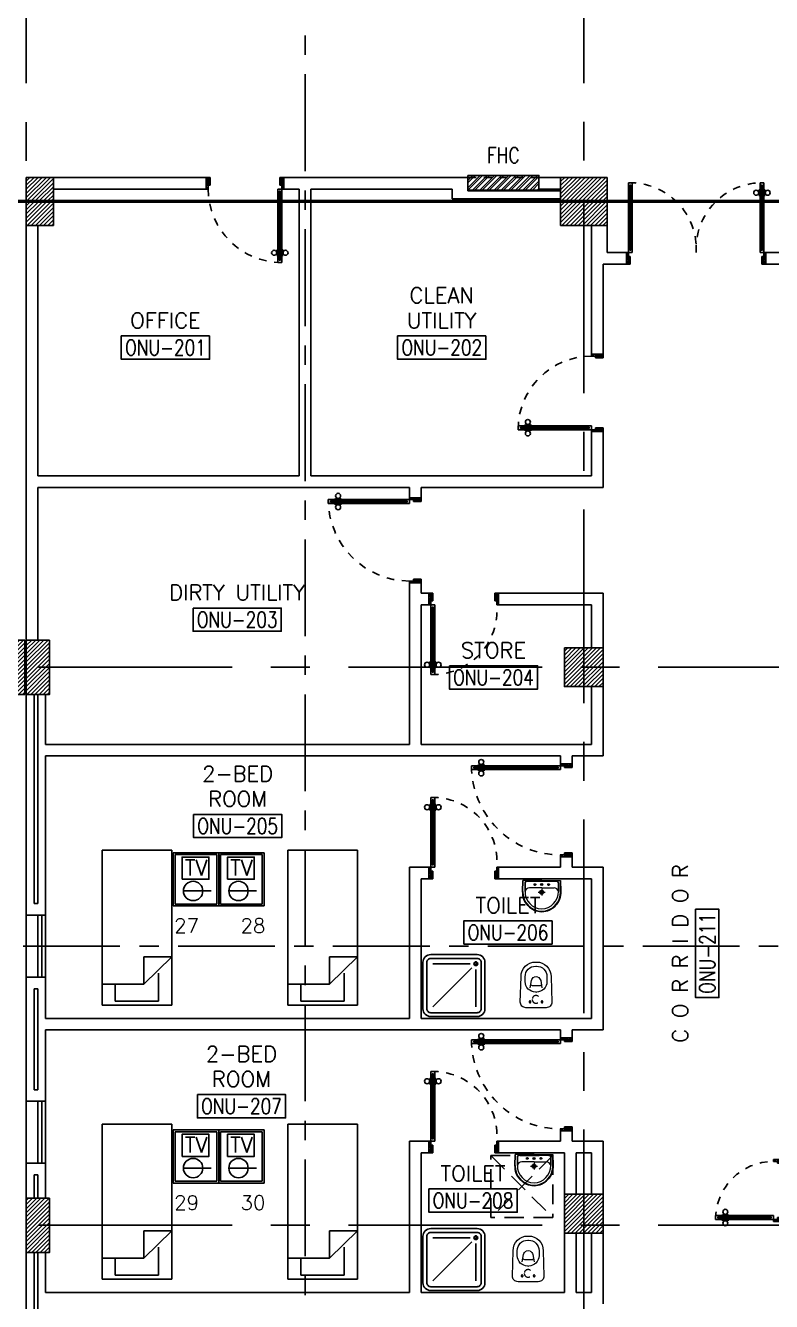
# Model space of a CAD drawing. Extents: x 88808.2 to 88899.2, y 39921.6 to 40001.1.
# Drawn here: x 88860.76 to 88870.39, y 39941.9 to 39958.36 of the extents above; entities that cross this region are included whole.
import ezdxf
from ezdxf.enums import TextEntityAlignment as Align

# ---------------------------------------------------------------- set-up
doc = ezdxf.new("R2010")
doc.units = 0
doc.header["$MEASUREMENT"] = 0
for name, pattern in [('CENTER', [2, 1.25, -0.25, 0.25, -0.25]), ('CENTERX2', [4, 2.5, -0.5, 0.5, -0.5]), ('DASHED', [0.75, 0.5, -0.25]), ('HIDDEN', [0.375, 0.25, -0.125]), ('HIDDEN2', [0.1875, 0.125, -0.0625])]:
    doc.linetypes.add(name, pattern=pattern)
doc.layers.get('0').update_dxf_attribs({"color": 11, "linetype": 'CONTINUOUS'})
for name, color, linetype in [('AXES', 11, 'CENTERX2'), ('AXES1', 11, 'CENTER'), ('COL', 11, 'CONTINUOUS'), ('DOOR', 11, 'CONTINUOUS'), ('E-SOCKETS', 4, 'CONTINUOUS'), ('EJ', 11, 'CONTINUOUS'), ('FHC', 11, 'CONTINUOUS'), ('FIX', 11, 'CONTINUOUS'), ('FUR', 11, 'CONTINUOUS'), ('HAT', 11, 'CONTINUOUS'), ('INSUL', 11, 'CONTINUOUS'), ('RM-BOX', 11, 'CONTINUOUS'), ('RM-NAME', 11, 'CONTINUOUS'), ('RM-NO', 11, 'CONTINUOUS'), ('SHAFT', 11, 'CONTINUOUS'), ('WALL', 11, 'CONTINUOUS'), ('WIN', 11, 'CONTINUOUS')]:
    doc.layers.add(name, color=color, linetype=linetype)
doc.styles.add('ROMANS', font='ROMANS.shx', dxfattribs={"width": 0.6})

# ---------------------------------------------------------------- blocks, each defined once
blk = doc.blocks.new('D1000')
at = {"layer": 'DOOR', "color": 7, "linetype": 'ByBlock'}
for p, q in [((0, 0), (-150, 0)), ((-150, 0), (-150, -25)), ((-150, 0), (0, 0)), ((0, -50), (-114, 0)), ((0, -50), (-40, 0)), ((0, -50), (0, 0)), ((-1050, -25), (-1100, -25)), ((-1100, -75), (-1100, -25)), ((-1100, -25), (-1100, -75)), ((-1050, -75), (-1100, -75)), ((-1050, -42), (-1070, -42)), ((-1070, -42), (-1070, -58)), ((-1050, -58), (-1070, -58)), ((-1050, -25), (-1050, -42)), ((-1050, -58), (-1050, -75)), ((-928, -18), (-1018, -18)), ((-1018, -25), (-1018, -18)), ((-1018, -75), (-1018, -82)), ((-928, -82), (-1018, -82)), ((-1005, -9), (-940, -9)), ((-1005, -18), (-1005, -9)), ((-1005, -18), (-940, -18)), ((-1005, -82), (-940, -82)), ((-1005, -82), (-1005, -91)), ((-1005, -91), (-940, -91)), ((-940, -18), (-940, -9)), ((-940, -82), (-940, -91)), ((-928, -25), (-928, -18)), ((-928, -75), (-928, -82)), ((-200, -42), (-200, -25)), ((-200, -25), (-150, -25)), ((-180, -42), (-200, -42)), ((-200, -75), (-200, -58)), ((-200, -58), (-180, -58)), ((-150, -75), (-200, -75)), ((-180, -58), (-180, -42)), ((-150, -75), (-150, -25)), ((-150, -25), (-100, -25)), ((-100, -25), (-100, -50)), ((0, -50), (-100, -37)), ((-100, -50), (0, -50)), ((-150, -975), (-100, -975)), ((-150, -1000), (-150, -975)), ((0, -950), (-114, -1000)), ((-100, -975), (-100, -950)), ((0, -950), (-100, -963)), ((-100, -950), (0, -950)), ((0, -950), (-40, -1000)), ((0, -950), (0, -1000)), ((-150, -1000), (0, -1000)), ((0, -1000), (-150, -1000))]:
    blk.add_line(p, q, dxfattribs=at)
at = {"layer": 'DOOR', "linetype": 'ByBlock'}
for p, q in [((-200, -25), (-1050, -25)), ((-200, -42), (-1050, -42)), ((-200, -58), (-1050, -58)), ((-1050, -75), (-200, -75))]:
    blk.add_line(p, q, dxfattribs=at)
at = {"layer": 'DOOR', "color": 7, "linetype": 'ByBlock'}
for centre in [(-973, 23), (-973, -124)]:
    blk.add_circle(centre, 32.4, dxfattribs=at)
for centre, radius, start, end in [((0, -50), 134, 158.1598, 169.28), ((0, -50), 74.4, 137.7764, 180), ((0, -50), 54.4, 113.2074, 180), ((0, -50), 154, 161.1053, 166.2858), ((0, -50), 114, 154.0838, 167.3774), ((0, -50), 94.4, 148.0182, 180), ((0, -50), 34.4, 90, 180), ((0, -50), 14.4, 90, 180), ((0, -950), 154, 193.7142, 198.8947), ((0, -950), 134, 190.72, 201.8402), ((0, -950), 94.4, 180, 211.9818), ((0, -950), 74.4, 180, 222.2236), ((0, -950), 54.4, 180, 246.7926), ((0, -950), 34.4, 180, 270), ((0, -950), 14.4, 180, 270)]:
    blk.add_arc(centre, radius, start, end, dxfattribs=at)
at = {"layer": 'DOOR', "linetype": 'HIDDEN', "ltscale": 0.5}
blk.add_arc((-149, -24), 951, 180.0434, 269.9667, dxfattribs=at)
blk = doc.blocks.new('A$C272A55A0')
at = {"layer": 'DOOR', "color": 0, "linetype": 'ByBlock'}
for p, q in [((0, 900), (0, 1050)), ((50, 1050), (0, 1050)), ((50, 950), (50, 1050)), ((1750, 950), (1750, 1050)), ((1750, 1050), (1800, 1050)), ((1800, 1050), (1800, 900)), ((0, 900), (25, 900)), ((25, 950), (50, 950)), ((25, 900), (25, 950)), ((75, 900), (25, 900)), ((25, 850), (25, 900)), ((42, 850), (25, 850)), ((58, 870), (42, 870)), ((42, 870), (42, 850)), ((58, 850), (58, 870)), ((75, 850), (58, 850)), ((75, 900), (75, 850)), ((1725, 900), (1775, 900)), ((1725, 900), (1725, 850)), ((1725, 850), (1742, 850)), ((1742, 870), (1758, 870)), ((1742, 850), (1742, 870)), ((1775, 950), (1750, 950)), ((1758, 870), (1758, 850)), ((1758, 850), (1775, 850)), ((1775, 900), (1775, 950)), ((1800, 900), (1775, 900)), ((1775, 850), (1775, 900)), ((1725, 173), (1718, 173)), ((1718, 173), (1718, 83)), ((1775, 173), (1782, 173)), ((1782, 173), (1782, 83)), ((25, 50), (42, 50)), ((25, 50), (25, 0)), ((25, 0), (75, 0)), ((75, 0), (25, 0)), ((42, 50), (42, 30)), ((42, 30), (58, 30)), ((58, 50), (75, 50)), ((58, 50), (58, 30)), ((75, 50), (75, 0)), ((1718, 160), (1709, 160)), ((1709, 95), (1709, 160)), ((1718, 95), (1709, 95)), ((1718, 95), (1718, 160)), ((1725, 83), (1718, 83)), ((1742, 50), (1725, 50)), ((1725, 50), (1725, 0)), ((1775, 0), (1725, 0)), ((1725, 0), (1775, 0)), ((1742, 50), (1742, 30)), ((1758, 30), (1742, 30)), ((1775, 50), (1758, 50)), ((1758, 50), (1758, 30)), ((1775, 83), (1782, 83)), ((1775, 50), (1775, 0)), ((1782, 160), (1791, 160)), ((1782, 95), (1782, 160)), ((1782, 95), (1791, 95)), ((1791, 95), (1791, 160))]:
    blk.add_line(p, q, dxfattribs=at)
at = {"layer": 'DOOR', "color": 9, "linetype": 'ByBlock'}
for p, q in [((50, 1050), (0, 1010)), ((50, 1050), (0, 937)), ((50, 1050), (37, 950)), ((1750, 1050), (1800, 1010)), ((1750, 1050), (1800, 937)), ((1750, 1050), (1763, 950))]:
    blk.add_line(p, q, dxfattribs=at)
at = {"layer": 'DOOR', "linetype": 'ByBlock'}
for p, q in [((25, 850), (25, 50)), ((42, 850), (42, 50)), ((58, 850), (58, 50)), ((75, 50), (75, 850)), ((1725, 50), (1725, 850)), ((1742, 850), (1742, 50)), ((1758, 850), (1758, 50)), ((1775, 850), (1775, 50))]:
    blk.add_line(p, q, dxfattribs=at)
at = {"layer": 'DOOR', "color": 0, "linetype": 'ByBlock'}
for centre in [(1676, 128), (1824, 128)]:
    blk.add_circle(centre, 32.4, dxfattribs=at)
at = {"layer": 'DOOR', "color": 9, "linetype": 'ByBlock'}
for centre, radius, start, end in [((50, 1050), 54.4, 203.2074, 270), ((50, 1050), 74.4, 227.7764, 270), ((50, 1050), 34.4, 180, 270), ((50, 1050), 14.4, 180, 270), ((1750, 1050), 14.4, 270, 0), ((1750, 1050), 34.4, 270, 0), ((1750, 1050), 54.4, 270, 336.7926), ((1750, 1050), 74.4, 270, 312.2236), ((50, 1050), 94.4, 238.0182, 270), ((50, 1050), 114, 244.0838, 257.3774), ((50, 1050), 134, 248.1598, 259.28), ((50, 1050), 154, 251.1053, 256.2858), ((1750, 1050), 94.4, 270, 301.9818), ((1750, 1050), 114, 282.6226, 295.9162), ((1750, 1050), 134, 280.72, 291.8402), ((1750, 1050), 154, 283.7142, 288.8947)]:
    blk.add_arc(centre, radius, start, end, dxfattribs=at)
at = {"layer": 'DOOR', "linetype": 'HIDDEN', "ltscale": 0.5}
for centre, start, end in [((50, 851), 268.3174, 3.2965), ((1750, 851), 176.7035, 271.6826)]:
    blk.add_arc(centre, 851, start, end, dxfattribs=at)
at = {"layer": 'WALL', "linetype": 'ByBlock'}
blk.add_line((1800, 900), (1800, 1050), dxfattribs=at)
blk = doc.blocks.new('DOOR-110')
at = {"layer": 'DOOR', "color": 0, "linetype": 'ByBlock'}
for p, q in [((0, 1050), (0, 1100)), ((150, 1100), (0, 1100)), ((100, 1050), (0, 1050)), ((100, 1075), (100, 1050)), ((150, 1075), (100, 1075)), ((150, 1100), (150, 1075)), ((150, 1025), (150, 1075)), ((200, 1075), (150, 1075)), ((150, 1025), (200, 1025)), ((180, 1042), (180, 1058)), ((180, 1058), (200, 1058)), ((200, 1042), (180, 1042)), ((200, 1058), (200, 1075)), ((200, 1025), (200, 1042)), ((1028, 1075), (1028, 1082)), ((1028, 1082), (1118, 1082)), ((1028, 1025), (1028, 1018)), ((1028, 1018), (1118, 1018)), ((1040, 1082), (1040, 1091)), ((1105, 1091), (1040, 1091)), ((1105, 1082), (1040, 1082)), ((1040, 1018), (1040, 1009)), ((1105, 1018), (1040, 1018)), ((1105, 1009), (1040, 1009)), ((1105, 1082), (1105, 1091)), ((1105, 1018), (1105, 1009)), ((1118, 1075), (1118, 1082)), ((1118, 1025), (1118, 1018)), ((1150, 1075), (1150, 1058)), ((1150, 1075), (1200, 1075)), ((1150, 1058), (1170, 1058)), ((1150, 1042), (1150, 1025)), ((1150, 1042), (1170, 1042)), ((1150, 1025), (1200, 1025)), ((1170, 1058), (1170, 1042)), ((1200, 1075), (1200, 1025)), ((1200, 1025), (1200, 1075)), ((100, 50), (0, 50)), ((0, 50), (0, 0)), ((0, 0), (150, 0)), ((150, 0), (0, 0)), ((100, 25), (100, 50)), ((150, 25), (100, 25)), ((150, 0), (150, 25))]:
    blk.add_line(p, q, dxfattribs=at)
at = {"layer": 'DOOR', "linetype": 'ByBlock'}
for p, q in [((0, 1100), (150, 1100)), ((200, 1075), (1150, 1075)), ((200, 1058), (1150, 1058)), ((200, 1042), (1150, 1042)), ((1150, 1025), (200, 1025))]:
    blk.add_line(p, q, dxfattribs=at)
at = {"layer": 'DOOR', "color": 9, "linetype": 'ByBlock'}
for p, q in [((0, 1050), (40, 1100)), ((0, 1050), (114, 1100)), ((0, 1050), (100, 1063)), ((0, 50), (40, 0)), ((0, 50), (114, 0)), ((0, 50), (100, 37))]:
    blk.add_line(p, q, dxfattribs=at)
at = {"layer": 'DOOR', "color": 0, "linetype": 'ByBlock'}
for centre in [(1073, 1124), (1073, 976)]:
    blk.add_circle(centre, 32.4, dxfattribs=at)
at = {"layer": 'DOOR', "color": 9, "linetype": 'ByBlock'}
for centre, radius, start, end in [((0, 1050), 34.4, 0, 90), ((0, 1050), 14.4, 0, 90), ((0, 1050), 54.4, 0, 66.7926), ((0, 1050), 74.4, 0, 42.2236), ((0, 1050), 94.4, 0, 31.9818), ((0, 1050), 114, 12.6226, 25.9162), ((0, 1050), 134, 10.72, 21.8402), ((0, 1050), 154, 13.7142, 18.8947), ((0, 50), 14.4, 270, 0), ((0, 50), 34.4, 270, 0), ((0, 50), 54.4, 293.2074, 0), ((0, 50), 74.4, 317.7764, 0), ((0, 50), 94.4, 328.0182, 0), ((0, 50), 134, 338.1598, 349.28), ((0, 50), 154, 341.1053, 346.2858)]:
    blk.add_arc(centre, radius, start, end, dxfattribs=at)
at = {"layer": 'DOOR', "linetype": 'HIDDEN', "ltscale": 0.5}
blk.add_arc((150, 1075), 1050, 270, 0, dxfattribs=at)
at = {"layer": 'WALL', "linetype": 'ByBlock'}
for p, q in [((0, 1100), (150, 1100)), ((0, 0), (150, 0))]:
    blk.add_line(p, q, dxfattribs=at)
blk = doc.blocks.new('DOOR90')
at = {"layer": 'DOOR', "linetype": 'ByBlock'}
for p, q in [((0, 0), (-150, 0)), ((-200, -25), (-1000, -25)), ((-200, -42), (-1000, -42)), ((-200, -58), (-1000, -58)), ((-1000, -75), (-200, -75))]:
    blk.add_line(p, q, dxfattribs=at)
at = {"layer": 'DOOR', "color": 0, "linetype": 'ByBlock'}
for p, q in [((-150, 0), (-150, -25)), ((-150, 0), (0, 0)), ((0, -50), (0, 0)), ((-1050, -25), (-1050, -75)), ((-1050, -75), (-1050, -25)), ((-1000, -25), (-1050, -25)), ((-1000, -75), (-1050, -75)), ((-1020, -42), (-1020, -58)), ((-1000, -42), (-1020, -42)), ((-1000, -58), (-1020, -58)), ((-1000, -25), (-1000, -42)), ((-1000, -58), (-1000, -75)), ((-968, -25), (-968, -18)), ((-878, -18), (-968, -18)), ((-968, -75), (-968, -82)), ((-878, -82), (-968, -82)), ((-955, -18), (-955, -9)), ((-955, -9), (-890, -9)), ((-955, -18), (-890, -18)), ((-955, -82), (-955, -91)), ((-955, -82), (-890, -82)), ((-955, -91), (-890, -91)), ((-890, -18), (-890, -9)), ((-890, -82), (-890, -91)), ((-878, -25), (-878, -18)), ((-878, -75), (-878, -82)), ((-200, -42), (-200, -25)), ((-200, -25), (-150, -25)), ((-180, -42), (-200, -42)), ((-200, -75), (-200, -58)), ((-200, -58), (-180, -58)), ((-150, -75), (-200, -75)), ((-180, -58), (-180, -42)), ((-150, -75), (-150, -25)), ((-150, -25), (-100, -25)), ((-100, -25), (-100, -50)), ((-100, -50), (0, -50)), ((-150, -900), (-150, -875)), ((-150, -875), (-100, -875)), ((0, -900), (-150, -900)), ((-150, -900), (0, -900)), ((-100, -850), (0, -850)), ((-100, -875), (-100, -850)), ((0, -850), (0, -900))]:
    blk.add_line(p, q, dxfattribs=at)
at = {"layer": 'DOOR', "color": 9, "linetype": 'ByBlock'}
for p, q in [((0, -50), (-114, 0)), ((0, -50), (-40, 0)), ((0, -50), (-100, -37)), ((0, -850), (-114, -900)), ((0, -850), (-100, -863)), ((0, -850), (-40, -900))]:
    blk.add_line(p, q, dxfattribs=at)
at = {"layer": 'DOOR', "color": 0, "linetype": 'ByBlock'}
for centre in [(-923, 24), (-923, -124)]:
    blk.add_circle(centre, 32.4, dxfattribs=at)
at = {"layer": 'DOOR', "color": 9, "linetype": 'ByBlock'}
for centre, radius, start, end in [((0, -50), 74.4, 137.7764, 180), ((0, -50), 54.4, 113.2074, 180), ((0, -50), 154, 161.1053, 166.2858), ((0, -50), 134, 158.1598, 169.28), ((0, -50), 114, 154.0838, 167.3774), ((0, -50), 94.4, 148.0182, 180), ((0, -50), 34.4, 90, 180), ((0, -50), 14.4, 90, 180), ((0, -850), 154, 193.7142, 198.8947), ((0, -850), 134, 190.72, 201.8402), ((0, -850), 94.4, 180, 211.9818), ((0, -850), 74.4, 180, 222.2236), ((0, -850), 54.4, 180, 246.7926), ((0, -850), 34.4, 180, 270), ((0, -850), 14.4, 180, 270)]:
    blk.add_arc(centre, radius, start, end, dxfattribs=at)
at = {"layer": 'DOOR', "linetype": 'HIDDEN', "ltscale": 0.5}
blk.add_arc((-222, -50), 828, 178.2701, 275.003, dxfattribs=at)
blk = doc.blocks.new('DOOR100')
at = {"layer": 'DOOR', "color": 0, "linetype": 'ByBlock'}
for p, q in [((-92, 1206), (-92, 1141)), ((-83, 1206), (-92, 1206)), ((-83, 1129), (-83, 1219)), ((-76, 1219), (-83, 1219)), ((-83, 1206), (-83, 1141)), ((-76, 1251), (-76, 1301)), ((-76, 1301), (-26, 1301)), ((-26, 1301), (-76, 1301)), ((-59, 1251), (-76, 1251)), ((-59, 1251), (-59, 1271)), ((-43, 1271), (-59, 1271)), ((-43, 1251), (-43, 1271)), ((-26, 1251), (-43, 1251)), ((-26, 1251), (-26, 1301)), ((-26, 1219), (-19, 1219)), ((-19, 1129), (-19, 1219)), ((-19, 1206), (-19, 1141)), ((-19, 1206), (-10, 1206)), ((-10, 1206), (-10, 1141)), ((-83, 1141), (-92, 1141)), ((-76, 1129), (-83, 1129)), ((-26, 1129), (-19, 1129)), ((-19, 1141), (-10, 1141)), ((-76, 200), (-59, 200)), ((-76, 150), (-76, 200)), ((-59, 200), (-59, 180)), ((-59, 180), (-43, 180)), ((-43, 200), (-26, 200)), ((-43, 180), (-43, 200)), ((-26, 200), (-26, 150)), ((-1201, 0), (-1201, 150)), ((-1201, 150), (-1176, 150)), ((-1201, 150), (-1201, 0)), ((-1151, 0), (-1201, 0)), ((-1176, 150), (-1176, 100)), ((-1176, 100), (-1151, 100)), ((-1151, 100), (-1151, 0)), ((-76, 150), (-26, 150)), ((-51, 100), (-51, 0)), ((-26, 100), (-51, 100)), ((-51, 0), (-1, 0)), ((-1, 150), (-26, 150)), ((-26, 150), (-26, 100)), ((-1, 150), (-1, 0))]:
    blk.add_line(p, q, dxfattribs=at)
at = {"layer": 'DOOR', "linetype": 'ByBlock'}
for p, q in [((-76, 1251), (-76, 200)), ((-59, 200), (-59, 1251)), ((-43, 200), (-43, 1251)), ((-26, 200), (-26, 1251))]:
    blk.add_line(p, q, dxfattribs=at)
at = {"layer": 'DOOR', "color": 9, "linetype": 'ByBlock'}
for p, q in [((-1151, 0), (-1201, 114)), ((-1151, 0), (-1201, 40)), ((-1151, 0), (-1164, 100)), ((-51, 0), (-1, 114)), ((-51, 0), (-38, 100)), ((-51, 0), (-1, 40))]:
    blk.add_line(p, q, dxfattribs=at)
at = {"layer": 'DOOR', "color": 0, "linetype": 'ByBlock'}
for centre in [(-125, 1174), (22, 1174)]:
    blk.add_circle(centre, 32.4, dxfattribs=at)
at = {"layer": 'DOOR', "linetype": 'HIDDEN', "ltscale": 0.5}
blk.add_arc((-27, 152), 1149, 89.961, 180.0931, dxfattribs=at)
at = {"layer": 'DOOR', "color": 9, "linetype": 'ByBlock'}
for centre, radius, start, end in [((-1151, 0), 154, 103.7142, 108.8947), ((-1151, 0), 134, 100.72, 111.8402), ((-1151, 0), 94.4, 90, 121.9818), ((-1151, 0), 74.4, 90, 132.2236), ((-1151, 0), 54.4, 90, 156.7926), ((-1151, 0), 34.4, 90, 180), ((-1151, 0), 14.4, 90, 180), ((-51, 0), 94.4, 58.0182, 90), ((-51, 0), 74.4, 47.7764, 90), ((-51, 0), 54.4, 23.2074, 90), ((-51, 0), 34.4, 0, 90), ((-51, 0), 14.4, 0, 90), ((-51, 0), 134, 68.1598, 79.28), ((-51, 0), 114, 64.0838, 77.3774), ((-51, 0), 154, 71.1053, 76.2858)]:
    blk.add_arc(centre, radius, start, end, dxfattribs=at)
blk = doc.blocks.new('DOOR80')
at = {"layer": 'DOOR', "color": 0, "linetype": 'ByBlock'}
for p, q in [((-75, 850), (-75, 900)), ((-75, 900), (-25, 900)), ((-25, 900), (-75, 900)), ((-58, 850), (-75, 850)), ((-58, 850), (-58, 870)), ((-42, 870), (-58, 870)), ((-42, 850), (-42, 870)), ((-25, 850), (-42, 850)), ((-25, 850), (-25, 900)), ((-91, 805), (-91, 740)), ((-82, 805), (-91, 805)), ((-82, 740), (-91, 740)), ((-82, 728), (-82, 818)), ((-75, 818), (-82, 818)), ((-82, 805), (-82, 740)), ((-75, 728), (-82, 728)), ((-25, 818), (-18, 818)), ((-25, 728), (-18, 728)), ((-18, 728), (-18, 818)), ((-18, 805), (-18, 740)), ((-18, 805), (-9, 805)), ((-18, 740), (-9, 740)), ((-9, 805), (-9, 740)), ((-75, 200), (-58, 200)), ((-75, 150), (-75, 200)), ((-58, 200), (-58, 180)), ((-58, 180), (-42, 180)), ((-42, 200), (-25, 200)), ((-42, 180), (-42, 200)), ((-25, 200), (-25, 150)), ((-800, 150), (-800, 0)), ((-800, 150), (-775, 150)), ((-800, 0), (-800, 150)), ((-750, 0), (-800, 0)), ((-775, 150), (-775, 100)), ((-775, 100), (-750, 100)), ((-750, 100), (-750, 0)), ((-75, 150), (-25, 150)), ((-50, 100), (-50, 0)), ((-25, 100), (-50, 100)), ((-50, 0), (0, 0)), ((0, 150), (-25, 150)), ((-25, 150), (-25, 100)), ((0, 0), (0, 150)), ((0, 150), (0, 0))]:
    blk.add_line(p, q, dxfattribs=at)
at = {"layer": 'DOOR', "linetype": 'ByBlock'}
for p, q in [((-75, 850), (-75, 200)), ((-58, 200), (-58, 850)), ((-42, 200), (-42, 850)), ((-25, 200), (-25, 850))]:
    blk.add_line(p, q, dxfattribs=at)
at = {"layer": 'DOOR', "color": 9, "linetype": 'ByBlock'}
for p, q in [((-750, 0), (-800, 114)), ((-750, 0), (-800, 40)), ((-750, 0), (-763, 100)), ((-50, 0), (0, 114)), ((-50, 0), (-37, 100)), ((-50, 0), (0, 40))]:
    blk.add_line(p, q, dxfattribs=at)
at = {"layer": 'DOOR', "color": 0, "linetype": 'ByBlock'}
for centre in [(-124, 773), (24, 773)]:
    blk.add_circle(centre, 32.4, dxfattribs=at)
at = {"layer": 'DOOR', "linetype": 'HIDDEN', "ltscale": 0.5}
blk.add_arc((-25, 150), 750, 90, 180, dxfattribs=at)
at = {"layer": 'DOOR', "color": 9, "linetype": 'ByBlock'}
for centre, radius, start, end in [((-750, 0), 154, 103.7142, 108.8947), ((-750, 0), 134, 100.72, 111.8402), ((-750, 0), 94.4, 90, 121.9818), ((-750, 0), 74.4, 90, 132.2236), ((-750, 0), 54.4, 90, 156.7926), ((-750, 0), 34.4, 90, 180), ((-750, 0), 14.4, 90, 180), ((-50, 0), 94.4, 58.0182, 90), ((-50, 0), 74.4, 47.7764, 90), ((-50, 0), 54.4, 23.2074, 90), ((-50, 0), 34.4, 0, 90), ((-50, 0), 14.4, 0, 90), ((-50, 0), 134, 68.1598, 79.28), ((-50, 0), 114, 64.0838, 77.3774), ((-50, 0), 154, 71.1053, 76.2858)]:
    blk.add_arc(centre, radius, start, end, dxfattribs=at)
blk = doc.blocks.new('C5')
at = {"layer": 'HAT', "linetype": 'ByBlock'}
h = blk.add_hatch(dxfattribs=at)
h.set_pattern_fill('ANSI31', color=256, scale=300, style=0)
h.set_pattern_definition([(45, (-223356.182, -51411.005), (-26.516504, 26.516504), [])])
h.paths.add_polyline_path([(300, 300), (0, 300), (0, 0), (300, 0)])
h.paths.add_polyline_path([(600, 300), (300, 300), (300, 0), (600, 0)])
at = {"layer": 'COL'}
blk.add_lwpolyline([(600, 300), (0, 300), (0, 0), (600, 0)], close=True, dxfattribs=at)
blk = doc.blocks.new('LAV1')
at = {"layer": 'FIX', "linetype": 'ByBlock', "ltscale": 0.3}
for p, q in [((-280, 210), (-275, 50)), ((-245, 210), (-245, 85)), ((245, 210), (245, 85)), ((280, 210), (275, 50)), ((0, 60), (-220, 60)), ((0, 60), (220, 60))]:
    blk.add_line(p, q, dxfattribs=at)
at = {"layer": 'FIX', "linetype": 'Continuous', "lineweight": 20}
for p, q in [((-275, 210), (-275, 50)), ((275, 210), (275, 50)), ((0, 50), (-275, 50)), ((0, 50), (-252, 50)), ((0, 155), (-181, 155)), ((0, 155), (181, 155)), ((0, 50), (275, 50)), ((0, 50), (252, 50))]:
    blk.add_line(p, q, dxfattribs=at)
at = {"layer": 'FIX', "linetype": 'DASHED', "lineweight": 20, "ltscale": 0.05}
for p, q in [((50, 220), (-50, 220)), ((0, 170), (0, 270)), ((0, 170), (0, 270))]:
    blk.add_line(p, q, dxfattribs=at)
at = {"layer": 'FIX', "lineweight": 20}
for p, q in [((16, 107), (-15, 107)), ((0, 92), (0, 123))]:
    blk.add_line(p, q, dxfattribs=at)
for centre, radius in [((0, 220), 29.5), ((0, 220), 22.5), ((0, 107), 15.5)]:
    blk.add_circle(centre, radius, dxfattribs=at)
at = {"layer": 'FIX', "linetype": 'HIDDEN', "lineweight": 20, "ltscale": 0.05}
for centre in [(-100, 107), (100, 107)]:
    blk.add_circle(centre, 12.4, dxfattribs=at)
at = {"layer": 'FIX', "linetype": 'ByBlock', "ltscale": 0.3}
for centre, radius, start, end in [((7, 220), 287, 91.3776, 182.0064), ((-7, 220), 287, 357.9936, 88.6224), ((-220, 85), 24.9, 179.7021, 269.9486), ((220, 85), 24.9, 270.0514, 0.2979)]:
    blk.add_arc(centre, radius, start, end, dxfattribs=at)
at = {"layer": 'FIX', "linetype": 'Continuous', "lineweight": 20}
for centre, radius, start, end in [((8, 217), 283, 91.6988, 181.351), ((8, 212), 253, 91.7328, 180.4884), ((-8, 217), 283, 358.649, 88.3012), ((-8, 212), 253, 359.5116, 88.2672), ((-179, 222), 66.9, 190.2006, 268.0786), ((179, 222), 66.9, 271.9214, 349.7994)]:
    blk.add_arc(centre, radius, start, end, dxfattribs=at)
blk = doc.blocks.new('SHR1')
at = {"layer": 'FIX'}
for p, q in [((-196, 196), (-700, 700)), ((-143, 218), (-143, 700)), ((-218, 143), (-700, 143))]:
    blk.add_line(p, q, dxfattribs=at)
for points in [[(-825, 125), (-825, 725, -0.414214), (-725, 825), (-125, 825, -0.414214), (-25, 725), (-25, 125, -0.414214), (-125, 25), (-725, 25, -0.414214)], [(-775, 125), (-775, 725, -0.414214), (-725, 775), (-125, 775, -0.414214), (-75, 725), (-75, 125, -0.414214), (-125, 75), (-725, 75, -0.414214)]]:
    blk.add_lwpolyline(points, format="xyb", close=True, dxfattribs=at)
for radius in [25, 15]:
    blk.add_circle((-143, 143), radius, dxfattribs=at)
blk = doc.blocks.new('WC1')
at = {"layer": 'FIX', "lineweight": 20}
for p, q in [((-210, 204), (-538, 194)), ((-727, 5), (-727, -5)), ((-674, 5), (-674, -5)), ((-534, 24), (-540, 0)), ((-540, 0), (-534, -24)), ((-475, 141), (-538, 141)), ((-395, 76), (-490, 60)), ((-339, 5), (-339, -5)), ((-538, -141), (-475, -141)), ((-490, -60), (-395, -76)), ((-538, -194), (-210, -204))]:
    blk.add_line(p, q, dxfattribs=at)
at = {"layer": 'FIX', "linetype": 'Continuous', "lineweight": 20}
blk.add_line((-420, -47), (-420, 45), dxfattribs=at)
at = {"layer": 'FIX', "lineweight": 20}
blk.add_lwpolyline([(-213, -204), (-210, -204, 0.414214), (-137, -131), (-137, 0), (-137, 131, 0.414214), (-210, 204)], format="xyb", dxfattribs=at)
at = {"layer": 'FIX', "linetype": 'HIDDEN2', "lineweight": 20, "ltscale": 0.3}
blk.add_circle((-245, 0), 49.8, dxfattribs=at)
at = {"layer": 'FIX', "linetype": 'HIDDEN', "lineweight": 20, "ltscale": 0.05}
for centre in [(-213, 78), (-213, -77)]:
    blk.add_circle(centre, 11.6, dxfattribs=at)
at = {"layer": 'FIX', "lineweight": 20}
for centre, radius, start, end in [((-538, 5), 189, 90, 180), ((-538, 5), 136, 90, 180), ((-473, -7), 68.2, 128.9242, 152.8468), ((-464, -18), 82, 108.496, 128.9242), ((-475, 5), 136, 360, 90), ((-538, -5), 189, 180, 270), ((-538, -5), 136, 180, 270), ((-473, 7), 68.2, 207.1532, 231.0758), ((-464, 18), 82, 231.0758, 251.504), ((-475, -5), 136, 270, 0)]:
    blk.add_arc(centre, radius, start, end, dxfattribs=at)
at = {"layer": 'FIX', "linetype": 'Continuous', "lineweight": 20}
for centre, start, end in [((-443, 46), 357.6662, 91.6121), ((-442, -46), 268.3879, 2.3338)]:
    blk.add_arc(centre, 22.3, start, end, dxfattribs=at)
blk = doc.blocks.new('C11')
at = {"layer": 'HAT'}
h = blk.add_hatch(dxfattribs=at)
h.set_pattern_fill('ANSI31', color=256, scale=300, style=0)
h.set_pattern_definition([(45, (-248556.182, -75061.005), (-26.5165043, 26.5165043), [])])
h.paths.add_polyline_path([(300, 700), (0, 700), (0, 350), (300, 350)])
h.paths.add_polyline_path([(300, 350), (0, 350), (0, 0), (300, 0)])
at = {"layer": 'COL'}
blk.add_lwpolyline([(300, 700), (300, 0), (0, 0), (0, 700)], close=True, dxfattribs=at)
blk = doc.blocks.new('C11D')
at = {"layer": 'COL', "linetype": 'ByBlock'}
for p in [(-320, 0), (0, 0)]:
    blk.add_blockref('C11', p, dxfattribs=at)
blk = doc.blocks.new('C7')
at = {"layer": 'HAT'}
h = blk.add_hatch(dxfattribs=at)
h.set_pattern_fill('ANSI31', color=256, scale=300, style=0)
h.set_pattern_definition([(45, (-248876.182, -51411.005), (-26.5165043, 26.5165043), [])])
h.paths.add_polyline_path([(350, 300), (250, 300), (0, 300), (0, 0), (350, 0)])
at = {"layer": 'COL'}
blk.add_lwpolyline([(0, 300), (0, 0), (350, 0), (350, 300)], close=True, dxfattribs=at)
blk = doc.blocks.new('RM1')
at = {"layer": 'RM-BOX'}
blk.add_lwpolyline([(570, -200), (-570, -200), (-570, -500), (570, -500)], close=True, dxfattribs=at)
at = {"layer": 'RM-NAME', "style": 'ROMANS'}
for tag, p in [('ROOMNAME1', (0, 324)), ('ROOMNAME2', (0, 0))]:
    blk.add_attdef(tag, text='', height=200, dxfattribs=at).set_placement(p, align=Align.MIDDLE)
at = {"layer": 'RM-NO', "style": 'ROMANS', "width": 0.8}
blk.add_attdef('ROOMNO', text='', height=200, dxfattribs=at).set_placement((0, -350), align=Align.MIDDLE)
blk = doc.blocks.new('AH20A')
at = {"layer": 'FUR'}
for p, q in [((0, 0.5), (0, -0.5)), ((1, 0.5), (0, 0.5)), ((0.1358, 0.5), (0.1358, -0.0987)), ((1, -0.5), (1, 0.5)), ((0.1358, 0.3112), (0.0277, 0.3112)), ((0.0277, 0.3112), (0.0277, -0.3087)), ((0.1358, -0.0987), (0.3125, -0.5)), ((0.1358, -0.0987), (0.3125, -0.0987)), ((0.3125, -0.5), (0.3125, -0.0987)), ((0.0277, -0.3087), (0.2076, -0.3087)), ((0, -0.5), (1, -0.5))]:
    blk.add_line(p, q, dxfattribs=at)
blk = doc.blocks.new('COL50')
at = {"layer": 'COL'}
blk.add_lwpolyline([(-250, 250), (-250, -250), (250, -250), (250, 250)], close=True, dxfattribs=at)
blk = doc.blocks.new('*X56')
at = {"color": 0}
for p, q in [((73379, 139883), (73846, 140350)), ((73379, 139936), (73793, 140350)), ((73379, 139989), (73740, 140350)), ((73379, 140042), (73687, 140350)), ((73379, 140095), (73634, 140350)), ((73379, 140148), (73581, 140350)), ((73379, 140201), (73528, 140350)), ((73379, 140254), (73475, 140350)), ((73379, 140307), (73422, 140350)), ((73399, 139850), (73879, 140330)), ((73452, 139850), (73879, 140277)), ((73505, 139850), (73879, 140224)), ((73558, 139850), (73879, 140170)), ((73612, 139850), (73879, 140117)), ((73665, 139850), (73879, 140064)), ((73718, 139850), (73879, 140011)), ((73771, 139850), (73879, 139958)), ((73824, 139850), (73879, 139905)), ((73877, 139850), (73879, 139852))]:
    blk.add_line(p, q, dxfattribs=at)
blk = doc.blocks.new('*X57')
at = {"color": 0}
for p, q in [((73379, 132670), (73859, 133150)), ((73379, 132723), (73806, 133150)), ((73379, 132776), (73753, 133150)), ((73379, 132829), (73700, 133150)), ((73379, 132882), (73647, 133150)), ((73379, 132935), (73594, 133150)), ((73379, 132988), (73541, 133150)), ((73379, 133041), (73488, 133150)), ((73379, 133094), (73435, 133150)), ((73379, 133147), (73382, 133150)), ((73412, 132650), (73879, 133117)), ((73465, 132650), (73879, 133064)), ((73518, 132650), (73879, 133011)), ((73571, 132650), (73879, 132958)), ((73624, 132650), (73879, 132905)), ((73677, 132650), (73879, 132852)), ((73730, 132650), (73879, 132799)), ((73783, 132650), (73879, 132746)), ((73836, 132650), (73879, 132693))]:
    blk.add_line(p, q, dxfattribs=at)

msp = doc.modelspace()

# ---------------------------------------------------------------- hatches: boundary and pattern name
at = {"layer": 'FHC', "linetype": 'ByBlock', "ltscale": 0.3}
h = msp.add_hatch(dxfattribs=at)
h.set_pattern_fill('ANSI32', color=11, scale=0.175, style=0)
h.set_pattern_definition([(45, (88634.274076, 39925.18356), (-0.046403883, 0.046403883), []), (45, (88634.30501, 39925.18356), (-0.046403883, 0.046403883), [])])
h.paths.add_polyline_path([(88867.3903, 39956.2346), (88867.3903, 39956.4246), (88866.4703, 39956.4246), (88866.4703, 39956.2346)])
h.paths.add_polyline_path([(88866.2576, 39955.8134), (88866.2576, 39956.2343), (88866.5201, 39956.2343), (88866.5201, 39955.8134)], flags=9)

# ---------------------------------------------------------------- linework, layer by layer
at = {"layer": 'AXES'}
for p, q in [((88867.9703, 39921.6153), (88867.9703, 40000.4279)), ((88860.7703, 39921.6132), (88860.7703, 40000.0759)), ((88809.2803, 39956.0996), (88876.9703, 39956.0996)), ((88809.2803, 39956.0796), (88876.9703, 39956.0796)), ((88808.9303, 39950.0796), (88876.9703, 39950.0796)), ((88808.9303, 39942.8796), (88876.9703, 39942.8796))]:
    msp.add_line(p, q, dxfattribs=at)
at = {"layer": 'AXES1'}
for p, q in [((88864.3703, 39928.4796), (88864.3703, 39987.2996)), ((88818.7303, 39946.4796), (88876.9703, 39946.4796))]:
    msp.add_line(p, q, dxfattribs=at)
at = {"layer": 'E-SOCKETS'}
for p, q in [((88862.669, 39947.687), (88863.2549, 39947.687)), ((88862.669, 39946.9996), (88862.669, 39947.687)), ((88863.2549, 39947.687), (88863.2549, 39946.9996)), ((88863.2549, 39946.9996), (88863.2549, 39947.687)), ((88863.2549, 39947.687), (88863.8408, 39947.687)), ((88863.8408, 39947.687), (88863.8408, 39946.9996)), ((88862.7997, 39947.1932), (88863.1581, 39947.1932)), ((88863.3857, 39947.1932), (88863.744, 39947.1932)), ((88863.2549, 39946.9996), (88862.669, 39946.9996)), ((88863.8408, 39946.9996), (88863.2549, 39946.9996)), ((88862.669, 39944.112), (88863.2549, 39944.112)), ((88862.669, 39943.4246), (88862.669, 39944.112)), ((88863.2549, 39944.112), (88863.2549, 39943.4246)), ((88863.2549, 39943.4246), (88863.2549, 39944.112)), ((88863.2549, 39944.112), (88863.8408, 39944.112)), ((88863.8408, 39944.112), (88863.8408, 39943.4246)), ((88862.7997, 39943.6182), (88863.1581, 39943.6182)), ((88863.3857, 39943.6182), (88863.744, 39943.6182)), ((88863.2549, 39943.4246), (88862.669, 39943.4246)), ((88863.8408, 39943.4246), (88863.2549, 39943.4246))]:
    msp.add_line(p, q, dxfattribs=at)
at = {"layer": 'E-SOCKETS', "color": 8}
for p, q in [((88862.694, 39947.662), (88863.2299, 39947.662)), ((88862.694, 39947.0246), (88862.694, 39947.662)), ((88863.2299, 39947.662), (88863.2299, 39947.0246)), ((88863.2799, 39947.0246), (88863.2799, 39947.662)), ((88863.2799, 39947.662), (88863.8158, 39947.662)), ((88863.8158, 39947.662), (88863.8158, 39947.0246)), ((88863.2299, 39947.0246), (88862.694, 39947.0246)), ((88863.8158, 39947.0246), (88863.2799, 39947.0246)), ((88862.694, 39944.087), (88863.2299, 39944.087)), ((88862.694, 39943.4496), (88862.694, 39944.087)), ((88863.2299, 39944.087), (88863.2299, 39943.4496)), ((88863.2799, 39943.4496), (88863.2799, 39944.087)), ((88863.2799, 39944.087), (88863.8158, 39944.087)), ((88863.8158, 39944.087), (88863.8158, 39943.4496)), ((88863.2299, 39943.4496), (88862.694, 39943.4496)), ((88863.8158, 39943.4496), (88863.2799, 39943.4496))]:
    msp.add_line(p, q, dxfattribs=at)
at = {"layer": 'E-SOCKETS'}
for points in [[(88862.783, 39947.3436), (88862.783, 39947.6297), (88863.1281, 39947.6297), (88863.1281, 39947.3436)], [(88863.369, 39947.3436), (88863.369, 39947.6297), (88863.714, 39947.6297), (88863.714, 39947.3436)], [(88862.783, 39943.7686), (88862.783, 39944.0547), (88863.1281, 39944.0547), (88863.1281, 39943.7686)], [(88863.369, 39943.7686), (88863.369, 39944.0547), (88863.714, 39944.0547), (88863.714, 39943.7686)]]:
    msp.add_lwpolyline(points, close=True, dxfattribs=at)
for centre in [(88862.9247, 39947.1932), (88863.5107, 39947.1932), (88862.9247, 39943.6182), (88863.5107, 39943.6182)]:
    msp.add_circle(centre, 0.125, dxfattribs=at)
at = {"layer": 'EJ', "color": 8}
for p, q in [((88818.4803, 39956.0996), (88893.7957, 39956.0996)), ((88818.4803, 39956.0796), (88893.7957, 39956.0796))]:
    msp.add_line(p, q, dxfattribs=at)
at = {"layer": 'FHC', "color": 250, "linetype": 'HIDDEN', "ltscale": 0.25}
msp.add_line((88867.3806, 39956.3996), (88866.4859, 39956.3996), dxfattribs=at)
at = {"layer": 'FHC', "linetype": 'ByBlock', "ltscale": 0.3}
msp.add_lwpolyline([(88866.4703, 39956.4246), (88867.3903, 39956.4246), (88867.3903, 39956.2346), (88866.4703, 39956.2346)], close=True, dxfattribs=at)
at = {"layer": 'INSUL'}
for p, q in [((88860.8703, 39949.7296), (88860.8703, 39947.0296)), ((88860.9203, 39949.7296), (88860.9203, 39947.0296)), ((88860.8703, 39947.0296), (88860.9203, 39947.0296)), ((88860.8703, 39945.9296), (88860.9203, 39945.9296)), ((88860.8703, 39944.6296), (88860.8703, 39945.9296)), ((88860.9203, 39944.6296), (88860.9203, 39945.9296)), ((88860.8703, 39944.6296), (88860.9203, 39944.6296)), ((88860.8703, 39943.5296), (88860.9203, 39943.5296)), ((88860.8703, 39943.2296), (88860.8703, 39943.5296)), ((88860.9203, 39943.2296), (88860.9203, 39943.5296)), ((88860.8703, 39942.5296), (88860.8703, 39939.8296)), ((88860.9203, 39942.5296), (88860.9203, 39939.8296))]:
    msp.add_line(p, q, dxfattribs=at)
at = {"layer": 'SHAFT', "color": 97, "linetype": 'HIDDEN'}
for p, q in [((88867.5703, 39943.7796), (88866.7703, 39942.9796)), ((88866.7703, 39943.7796), (88867.5703, 39942.9796))]:
    msp.add_line(p, q, dxfattribs=at)
msp.add_lwpolyline([(88866.7703, 39943.7796), (88867.5703, 39943.7796), (88867.5703, 39942.9796), (88866.7703, 39942.9796)], close=True, dxfattribs=at)
at = {"layer": 'WALL'}
for p, q in [((88861.1203, 39956.3996), (88863.0953, 39956.3996)), ((88861.1203, 39956.2496), (88863.0953, 39956.2496)), ((88863.0953, 39956.3996), (88863.0953, 39956.2496)), ((88864.0953, 39956.3996), (88864.0953, 39956.2496)), ((88864.0953, 39956.3996), (88866.4703, 39956.3996)), ((88864.0953, 39956.2496), (88864.2953, 39956.2496)), ((88864.2953, 39956.2496), (88864.2953, 39952.5496)), ((88864.4453, 39956.2496), (88866.2703, 39956.2496)), ((88864.4453, 39956.2496), (88864.4453, 39952.5496)), ((88860.7703, 39955.7796), (88860.7703, 39950.4296)), ((88860.9203, 39955.7796), (88860.9203, 39952.5496)), ((88868.0703, 39954.1196), (88868.0703, 39955.7796)), ((88868.2703, 39955.4296), (88868.2703, 39955.7796)), ((88868.5203, 39955.4296), (88868.2703, 39955.4296)), ((88868.5203, 39955.2796), (88868.5203, 39955.4296)), ((88870.3203, 39955.4296), (88870.5703, 39955.4296)), ((88870.3203, 39955.2796), (88870.3203, 39955.4296)), ((88868.2203, 39954.1196), (88868.2203, 39955.2796)), ((88868.5203, 39955.2796), (88868.2203, 39955.2796)), ((88870.3203, 39955.2796), (88870.5703, 39955.2796)), ((88868.0703, 39954.1196), (88868.2203, 39954.1196)), ((88868.0703, 39952.5496), (88868.0703, 39953.1196)), ((88868.0703, 39953.1196), (88868.2203, 39953.1196)), ((88868.2203, 39952.3996), (88868.2203, 39953.1196)), ((88860.9203, 39952.5496), (88864.2953, 39952.5496)), ((88864.4453, 39952.5496), (88868.0703, 39952.5496)), ((88860.9203, 39952.3996), (88865.7203, 39952.3996)), ((88860.9203, 39952.3996), (88860.9203, 39950.4296)), ((88865.8703, 39952.3996), (88868.2203, 39952.3996)), ((88865.7203, 39952.2671), (88865.8703, 39952.2671)), ((88865.7203, 39951.1671), (88865.8703, 39951.1671)), ((88865.8703, 39951.0346), (88865.9703, 39951.0346)), ((88865.9703, 39950.8846), (88865.9703, 39951.0346)), ((88866.8703, 39950.8846), (88866.8703, 39951.0346)), ((88866.8703, 39951.0346), (88868.2203, 39951.0346)), ((88868.2203, 39950.3296), (88868.2203, 39951.0346)), ((88865.8703, 39950.8846), (88865.9703, 39950.8846)), ((88866.8703, 39950.8846), (88868.0703, 39950.8846)), ((88868.0703, 39950.8846), (88868.0703, 39950.3296)), ((88868.0703, 39949.8296), (88868.0703, 39949.0846)), ((88868.2203, 39949.8296), (88868.2203, 39948.9346)), ((88860.7703, 39949.7296), (88860.7703, 39946.8796)), ((88861.0203, 39949.7296), (88861.0203, 39949.0846)), ((88861.0203, 39949.0846), (88865.7203, 39949.0846)), ((88865.8703, 39949.0846), (88868.0703, 39949.0846)), ((88861.0203, 39948.9346), (88861.0203, 39946.8796)), ((88861.0203, 39948.9346), (88867.6703, 39948.9346)), ((88867.8203, 39948.9346), (88868.2203, 39948.9346)), ((88867.6703, 39948.8341), (88867.8203, 39948.8341)), ((88867.6703, 39947.6341), (88867.8203, 39947.6341)), ((88865.7203, 39947.4996), (88865.9703, 39947.4996)), ((88866.8703, 39947.4996), (88867.6703, 39947.4996)), ((88867.8203, 39947.4996), (88868.2203, 39947.4996)), ((88868.2203, 39947.4996), (88868.2203, 39945.3996)), ((88865.8703, 39947.3496), (88865.9703, 39947.3496)), ((88866.8703, 39947.3496), (88868.0703, 39947.3496)), ((88868.0703, 39947.3496), (88868.0703, 39945.5496)), ((88860.7703, 39946.8796), (88861.0203, 39946.8796)), ((88860.7703, 39946.0796), (88861.0203, 39946.0796)), ((88860.7703, 39944.4796), (88860.7703, 39946.0796)), ((88861.0203, 39945.5496), (88861.0203, 39946.0796)), ((88861.0203, 39945.5496), (88865.7203, 39945.5496)), ((88865.8703, 39945.5496), (88868.0703, 39945.5496)), ((88861.0203, 39944.4796), (88861.0203, 39945.3996)), ((88861.0203, 39945.3996), (88867.6703, 39945.3996)), ((88867.8203, 39945.3996), (88868.2203, 39945.3996)), ((88867.6703, 39945.2991), (88867.8203, 39945.2991)), ((88860.7703, 39944.4796), (88861.0203, 39944.4796)), ((88867.6703, 39944.0991), (88867.8203, 39944.0991)), ((88865.7203, 39943.9646), (88865.9703, 39943.9646)), ((88866.8703, 39943.9646), (88867.6703, 39943.9646)), ((88867.8203, 39943.9646), (88868.2203, 39943.9646)), ((88868.2203, 39943.9646), (88868.2203, 39941.8646)), ((88865.8703, 39943.8146), (88865.9703, 39943.8146)), ((88866.8703, 39943.8146), (88867.7203, 39943.8146)), ((88867.7203, 39943.1846), (88867.7203, 39943.8146)), ((88867.8703, 39943.8146), (88868.0703, 39943.8146)), ((88867.8703, 39943.2796), (88867.8703, 39943.8146)), ((88868.0703, 39943.8146), (88868.0703, 39943.2796)), ((88860.7703, 39943.6796), (88861.0203, 39943.6796)), ((88860.7703, 39943.2296), (88860.7703, 39943.6796)), ((88861.0203, 39943.2296), (88861.0203, 39943.6796)), ((88867.7203, 39942.7796), (88867.7203, 39942.0146)), ((88867.8703, 39942.7796), (88867.8703, 39942.0146)), ((88868.0703, 39942.7796), (88868.0703, 39942.0146)), ((88860.7703, 39942.5296), (88860.7703, 39939.6796)), ((88861.0203, 39942.5296), (88861.0203, 39942.0146)), ((88861.0203, 39942.0146), (88865.7203, 39942.0146)), ((88865.8703, 39942.0146), (88867.7203, 39942.0146)), ((88867.8703, 39942.0146), (88868.0703, 39942.0146))]:
    msp.add_line(p, q, dxfattribs=at)
at = {"layer": 'WALL', "linetype": 'ByBlock'}
for p, q in [((88866.2703, 39956.1246), (88866.2703, 39956.2496)), ((88866.4703, 39956.2246), (88866.4703, 39956.3996)), ((88867.6703, 39956.3996), (88867.3903, 39956.3996)), ((88867.6703, 39956.2496), (88867.3903, 39956.2496)), ((88867.6703, 39956.1246), (88866.2703, 39956.1246)), ((88867.6703, 39956.2246), (88866.4703, 39956.2246)), ((88865.7203, 39952.3996), (88865.7203, 39952.2671)), ((88865.8703, 39952.3996), (88865.8703, 39952.2671)), ((88865.7203, 39951.1671), (88865.7203, 39951.0346)), ((88865.8703, 39951.1671), (88865.8703, 39951.0346)), ((88865.7203, 39949.0846), (88865.7203, 39951.0346)), ((88865.8703, 39949.0846), (88865.8703, 39950.8846)), ((88867.6703, 39948.9346), (88867.6703, 39948.8341)), ((88867.8203, 39948.9346), (88867.8203, 39948.8341)), ((88867.6703, 39947.6341), (88867.6703, 39947.4996)), ((88867.8203, 39947.6341), (88867.8203, 39947.4996)), ((88865.7203, 39945.5496), (88865.7203, 39947.4996)), ((88865.9703, 39947.3496), (88865.9703, 39947.4996)), ((88866.8703, 39947.3496), (88866.8703, 39947.4996)), ((88865.8703, 39945.5496), (88865.8703, 39947.3496)), ((88867.6703, 39945.3996), (88867.6703, 39945.2991)), ((88867.8203, 39945.3996), (88867.8203, 39945.2991)), ((88867.6703, 39944.0991), (88867.6703, 39943.9646)), ((88867.8203, 39944.0991), (88867.8203, 39943.9646)), ((88865.7203, 39942.0146), (88865.7203, 39943.9646)), ((88865.9703, 39943.8146), (88865.9703, 39943.9646)), ((88866.8703, 39943.8146), (88866.8703, 39943.9646)), ((88865.8703, 39942.0146), (88865.8703, 39943.8146))]:
    msp.add_line(p, q, dxfattribs=at)
at = {"layer": 'WIN'}
for p, q in [((88860.7703, 39946.0796), (88860.7703, 39946.8796)), ((88860.9203, 39946.0796), (88860.9203, 39946.8796)), ((88860.9703, 39946.0796), (88860.9703, 39946.8796)), ((88861.0203, 39946.0796), (88861.0203, 39946.8796)), ((88860.7703, 39943.6796), (88860.7703, 39944.4796)), ((88860.9203, 39943.6796), (88860.9203, 39944.4796)), ((88860.9703, 39943.6796), (88860.9703, 39944.4796)), ((88861.0203, 39943.6796), (88861.0203, 39944.4796))]:
    msp.add_line(p, q, dxfattribs=at)

# ---------------------------------------------------------------- block references
at = {"layer": 'COL', "xscale": 0.001, "yscale": 0.001, "zscale": 0.001}
for name, p in [('C7', (88860.7703, 39956.0996)), ('C5', (88867.6703, 39956.0996)), ('C7', (88860.7703, 39955.7796)), ('C5', (88867.6703, 39955.7796)), ('C11D', (88860.7703, 39949.7296)), ('COL50', (88867.9703, 39950.0796)), ('COL50', (88867.9703, 39943.0296))]:
    msp.add_blockref(name, p, dxfattribs=at)
at = {"layer": 'DOOR', "color": 0, "linetype": 'Continuous', "xscale": -0.001, "yscale": 0.001, "zscale": 0.001}
for name, p, rotation in [('D1000', (88864.0953, 39956.3996), 270), ('D1000', (88868.2203, 39953.1196), 180), ('DOOR80', (88870.5703, 39942.9296), 90)]:
    msp.add_blockref(name, p, dxfattribs=dict(at, rotation=rotation))
at = {"layer": 'DOOR', "color": 0, "linetype": 'ByBlock', "yscale": 0.001, "zscale": 0.001}
for name, p, xscale, rotation in [('A$C272A55A0', (88868.5203, 39956.3299), -0.001, 180), ('DOOR90', (88865.9703, 39951.0346), 0.001, 90), ('DOOR100', (88867.8203, 39948.8351), 0.001, 90), ('DOOR90', (88865.9703, 39947.3496), -0.001, 90), ('DOOR100', (88867.8203, 39945.3001), 0.001, 90), ('DOOR90', (88865.9703, 39943.8146), -0.001, 90)]:
    msp.add_blockref(name, p, dxfattribs=dict(at, xscale=xscale, rotation=rotation))
at = {"layer": 'DOOR', "color": 0, "linetype": 'Continuous', "xscale": -0.001, "yscale": 0.001, "zscale": 0.001}
msp.add_blockref('DOOR-110', (88865.8703, 39951.1671), dxfattribs=at)
at = {"layer": 'FIX'}
for name, p, xscale, yscale, zscale, rotation in [('AH20A', (88862.1983, 39945.7178), 2, 0.9, 2, 90), ('AH20A', (88864.5971, 39945.7178), 2, 0.9, 2, 90), ('LAV1', (88867.4263, 39947.3706), 0.0008799999997863779, 0.0008799999997863779, 0.00087999999978, 180), ('SHR1', (88866.7183, 39946.3976), -0.001, 0.001, 0.001, 180), ('WC1', (88867.3533, 39945.5496), -0.001, 0.001, 0.001, 90), ('AH20A', (88862.1983, 39942.1828), 2, 0.9, 2, 90), ('AH20A', (88864.5971, 39942.1828), 2, 0.9, 2, 90), ('LAV1', (88867.3273, 39943.8362), 0.0008799999997863779, 0.0008799999997863779, 0.00087999999978, 180), ('SHR1', (88866.7183, 39942.8626), -0.001, 0.001, 0.001, 180), ('WC1', (88867.2513, 39942.0146), -0.001, 0.001, 0.001, 90)]:
    msp.add_blockref(name, p, dxfattribs=dict(at, xscale=xscale, yscale=yscale, zscale=zscale, rotation=rotation))
at = {"layer": 'HAT', "xscale": 0.001, "yscale": 0.001, "zscale": 0.001}
for name, p in [('*X56', (88794.341, 39809.9798)), ('*X57', (88794.341, 39810.1298)), ('C11', (88860.7703, 39942.5296))]:
    msp.add_blockref(name, p, dxfattribs=at)
at = {"layer": 'RM-NO', "xscale": 0.001, "yscale": 0.001, "zscale": 0.001}
for p, values in [((88866.1357, 39954.5541), {'ROOMNO': 'ONU-202', 'ROOMNAME2': 'UTILITY', 'ROOMNAME1': 'CLEAN'}), ((88862.5676, 39954.5533), {'ROOMNO': 'ONU-201', 'ROOMNAME2': 'OFFICE'}), ((88866.991, 39947.0081), {'ROOMNO': 'ONU-206', 'ROOMNAME2': 'TOILET'}), ((88866.5395, 39943.5488), {'ROOMNO': 'ONU-208', 'ROOMNAME2': 'TOILET'})]:
    msp.add_blockref('RM1', p, dxfattribs=at).add_auto_attribs(values)
at = {"layer": 'RM-NO'}
ref = msp.add_blockref('RM1', (88863.4937, 39951.0435), dxfattribs=dict(at, xscale=-0.001, yscale=0.001, zscale=0.001))
ref.add_attrib('ROOMNO', 'ONU-203', dxfattribs={"height": 0.2, "style": 'ROMANS', "width": 0.8}).set_placement((88863.4937, 39950.6935), align=Align.MIDDLE)
ref.add_attrib('ROOMNAME2', 'DIRTY UTILITY', dxfattribs={"layer": 'RM-NAME', "height": 0.2, "style": 'ROMANS'}).set_placement((88863.4937, 39951.0435), align=Align.MIDDLE)
ref = msp.add_blockref('RM1', (88866.8036, 39950.2983), dxfattribs=dict(at, xscale=-0.001, yscale=0.001, zscale=0.001))
ref.add_attrib('ROOMNO', 'ONU-204', dxfattribs={"height": 0.2, "style": 'ROMANS', "width": 0.8}).set_placement((88866.8036, 39949.9483), align=Align.MIDDLE)
ref.add_attrib('ROOMNAME2', 'STORE', dxfattribs={"layer": 'RM-NAME', "height": 0.2, "style": 'ROMANS'}).set_placement((88866.8036, 39950.2983), align=Align.MIDDLE)
ref = msp.add_blockref('RM1', (88863.5, 39948.3813), dxfattribs=dict(at, xscale=-0.001, yscale=0.001, zscale=0.001))
ref.add_attrib('ROOMNO', 'ONU-205', dxfattribs={"height": 0.2, "style": 'ROMANS', "width": 0.8}).set_placement((88863.5, 39948.0313), align=Align.MIDDLE)
ref.add_attrib('ROOMNAME2', 'ROOM', dxfattribs={"layer": 'RM-NAME', "height": 0.2, "style": 'ROMANS'}).set_placement((88863.5, 39948.3813), align=Align.MIDDLE)
ref.add_attrib('ROOMNAME1', '2-BED', dxfattribs={"layer": 'RM-NAME', "height": 0.2, "style": 'ROMANS'}).set_placement((88863.5, 39948.7051), align=Align.MIDDLE)
at = {"layer": 'RM-NO', "xscale": 0.001, "yscale": 0.001, "zscale": 0.001, "rotation": 90}
msp.add_blockref('RM1', (88869.2143, 39946.3876), dxfattribs=at).add_auto_attribs({'ROOMNO': 'ONU-211', 'ROOMNAME2': 'C O R R I D O R'})
at = {"layer": 'RM-NO'}
ref = msp.add_blockref('RM1', (88863.5497, 39944.7663), dxfattribs=dict(at, xscale=-0.001, yscale=0.001, zscale=0.001))
ref.add_attrib('ROOMNO', 'ONU-207', dxfattribs={"height": 0.2, "style": 'ROMANS', "width": 0.8}).set_placement((88863.5497, 39944.4163), align=Align.MIDDLE)
ref.add_attrib('ROOMNAME2', 'ROOM', dxfattribs={"layer": 'RM-NAME', "height": 0.2, "style": 'ROMANS'}).set_placement((88863.5497, 39944.7663), align=Align.MIDDLE)
ref.add_attrib('ROOMNAME1', '2-BED', dxfattribs={"layer": 'RM-NAME', "height": 0.2, "style": 'ROMANS'}).set_placement((88863.5497, 39945.0901), align=Align.MIDDLE)

# ---------------------------------------------------------------- texts
at = {"layer": 'E-SOCKETS', "style": 'ROMANS'}
for s, height, p in [('TV', 0.2, (88862.8171, 39947.3936)), ('TV', 0.2, (88863.403, 39947.3936)), ('27', 0.1875, (88862.6798, 39946.6524)), ('28', 0.1875, (88863.5369, 39946.6524)), ('TV', 0.2, (88862.8171, 39943.8186)), ('TV', 0.2, (88863.403, 39943.8186)), ('29', 0.1875, (88862.6798, 39943.0774)), ('30', 0.1875, (88863.5369, 39943.0774))]:
    msp.add_text(s, height=height, dxfattribs=at).set_placement(p)
at = {"layer": 'FHC', "style": 'ROMANS', "width": 0.8}
msp.add_text('FHC', height=0.2, dxfattribs=at).set_placement((88866.7224, 39956.5846))

doc.saveas('drawing.dxf')
